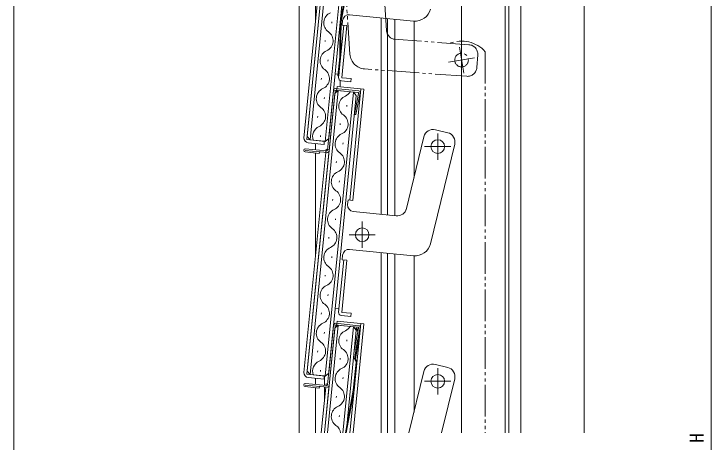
# Model space of a CAD drawing. Units: millimetres on the paper. Extents: x -397 to 397, y -282 to 282.
# Drawn here: x -393.9 to -173.9, y 17.9 to 152.9 of the extents above; entities that cross this region are included whole.
import ezdxf
from ezdxf.enums import TextEntityAlignment as Align

# ---------------------------------------------------------------- set-up
doc = ezdxf.new("R2010")
doc.units = ezdxf.units.MM
doc.linetypes.add('USER2', pattern=[13, 10, -1, 1, -1])
doc.linetypes.add('USER3', pattern=[15, 10, -1, 1, -1, 1, -1])
for name, color, linetype, lineweight in [('0-1_YKK_ZWAK', 7, 'Continuous', 18), ('0-4_YKK_12', 2, 'Continuous', 18), ('0-5_YKK_13', 4, 'Continuous', 18), ('0-6_YKK_D', 6, 'Continuous', 18)]:
    doc.layers.add(name, color=color, linetype=linetype, lineweight=lineweight)
doc.styles.add('ＭＳ ゴシック', font='')
doc.styles.get('ＭＳ ゴシック').set_extended_font_data('MS Gothic')

msp = doc.modelspace()

# ---------------------------------------------------------------- linework, layer by layer
at = {"layer": '0-1_YKK_ZWAK'}
msp.add_line((-393.908, -245.7), (-393.908, 279.3), dxfattribs=at)
at = {"layer": '0-4_YKK_12'}
for p, q in [((-303.908, 20.799), (-303.908, 236.3)), ((-233.908, 236.3), (-233.908, 20.8)), ((-213.908, 212.3), (-213.908, 20.8)), ((-292.655, 201.87), (-301.334, 114.299)), ((-286.784, 202.293), (-295.661, 112.732)), ((-294.567, 113.629), (-285.888, 201.199)), ((-238.908, 194.3), (-238.908, 20.8)), ((-237.708, 194.3), (-237.708, 20.8)), ((-298.708, 187.8), (-298.708, 150.93)), ((-293.574, 150.41), (-293.614, 150.012)), ((-278.008, 89.74), (-278.008, 151.681)), ((-276.008, 89.542), (-276.008, 151.483)), ((-273.708, 89.314), (-273.708, 151.255)), ((-295.679, 144.589), (-295.718, 144.191)), ((-294.758, 138.468), (-294.797, 138.07)), ((-296.862, 132.647), (-296.902, 132.249)), ((-290.908, 129.908), (-290.908, 131.925)), ((-292.655, 127.87), (-301.334, 40.299)), ((-291.561, 128.767), (-300.437, 39.205)), ((-286.784, 128.293), (-295.661, 38.732)), ((-292.655, 127.87), (-291.561, 128.767)), ((-286.784, 128.293), (-291.561, 128.767)), ((-285.888, 127.199), (-286.784, 128.293)), ((-295.941, 126.527), (-295.981, 126.129)), ((-294.567, 39.629), (-285.888, 127.199)), ((-288.84, 124.176), (-288.88, 123.778)), ((-298.046, 120.706), (-298.085, 120.308)), ((-290.945, 118.355), (-290.984, 117.957)), ((-297.125, 114.585), (-297.164, 114.187)), ((-300.437, 113.205), (-295.661, 112.732)), ((-294.567, 113.629), (-295.661, 112.732)), ((-290.024, 112.234), (-290.063, 111.836)), ((-298.708, 112.029), (-298.708, 110.08)), ((-298.708, 109.076), (-298.708, 76.929)), ((-292.128, 106.413), (-292.168, 106.015)), ((-291.207, 100.293), (-291.247, 99.895)), ((-293.312, 94.472), (-293.351, 94.074)), ((-292.391, 88.351), (-292.43, 87.953)), ((-294.495, 82.53), (-294.535, 82.132)), ((-278.008, 20.8), (-278.008, 77.681)), ((-276.008, 20.8), (-276.008, 77.483)), ((-273.708, 20.8), (-273.708, 77.255)), ((-293.574, 76.41), (-293.614, 76.012)), ((-295.679, 70.589), (-295.718, 70.191)), ((-294.758, 64.468), (-294.797, 64.07)), ((-296.862, 58.647), (-296.902, 58.249)), ((-292.655, 53.87), (-295.932, 20.799)), ((-291.561, 54.767), (-294.927, 20.799)), ((-292.655, 53.87), (-291.561, 54.767)), ((-286.784, 54.293), (-291.561, 54.767)), ((-286.784, 54.293), (-290.104, 20.799)), ((-289.099, 20.799), (-285.888, 53.199)), ((-285.888, 53.199), (-286.784, 54.293)), ((-295.941, 52.527), (-295.981, 52.129)), ((-288.84, 50.176), (-288.88, 49.778)), ((-298.046, 46.706), (-298.085, 46.308)), ((-290.945, 44.355), (-290.984, 43.957)), ((-300.437, 39.205), (-301.334, 40.299)), ((-297.125, 40.585), (-297.164, 40.187)), ((-294.567, 39.629), (-295.661, 38.732)), ((-300.437, 39.205), (-295.661, 38.732)), ((-298.708, 38.029), (-298.708, 36.08)), ((-298.708, 38.029), (-298.708, 36.08)), ((-295.908, 35.803), (-295.908, 38.757)), ((-290.024, 38.234), (-290.063, 37.836)), ((-295.908, 31.179), (-295.908, 35.301)), ((-298.708, 35.076), (-298.708, 20.799)), ((-298.708, 35.076), (-298.708, 20.799)), ((-292.128, 32.413), (-292.168, 32.015)), ((-291.207, 26.293), (-291.247, 25.895))]:
    msp.add_line(p, q, dxfattribs=at)
msp.add_lwpolyline([(-291.561, 202.767), (-300.437, 113.205), (-301.334, 114.299)], dxfattribs=at)
for centre, radius, start, end in [((-292.683, 150.12), 3.436, 113.53064, 235.14936), ((-296.611, 144.48), 3.437, 293.53937, 55.14063), ((-293.866, 138.179), 3.436, 113.53064, 235.14936), ((-297.794, 132.539), 3.437, 293.53937, 55.14063), ((-295.05, 126.237), 3.436, 113.53064, 235.14936), ((-290.693, 130.188), 3.437, 293.53937, 328.46605), ((-287.949, 123.886), 3.436, 113.53064, 235.14936), ((-298.978, 120.597), 3.437, 293.53937, 55.14063), ((-291.877, 118.246), 3.437, 293.53937, 55.14063), ((-296.233, 114.296), 3.436, 113.53064, 200.21631), ((-289.132, 111.945), 3.436, 113.53064, 235.14936), ((-293.06, 106.305), 3.437, 293.53937, 55.14063), ((-290.316, 100.003), 3.436, 113.53064, 235.14936), ((-294.244, 94.363), 3.437, 293.53937, 55.14063), ((-291.499, 88.062), 3.436, 113.53064, 235.14936), ((-295.427, 82.422), 3.437, 293.53937, 55.14063), ((-292.683, 76.12), 3.436, 113.53064, 235.14936), ((-296.611, 70.48), 3.437, 293.53937, 55.14063), ((-293.866, 64.179), 3.436, 113.53064, 235.14936), ((-297.794, 58.539), 3.437, 293.53937, 55.14063), ((-295.05, 52.237), 3.436, 113.53064, 235.14936), ((-287.949, 49.886), 3.436, 113.53064, 235.14936), ((-290.693, 56.188), 3.437, 293.53937, 328.46605), ((-298.978, 46.597), 3.437, 293.53937, 55.14063), ((-291.877, 44.246), 3.437, 293.53937, 55.14063), ((-296.233, 40.296), 3.436, 113.53064, 200.21631), ((-289.132, 37.945), 3.436, 113.53064, 235.14936), ((-293.06, 32.305), 3.437, 293.53937, 55.14063), ((-290.316, 26.003), 3.436, 113.53064, 235.14936), ((-294.244, 20.363), 3.437, 7.28961, 55.14063)]:
    msp.add_arc(centre, radius, start, end, dxfattribs=at)
at = {"layer": '0-5_YKK_13'}
for p, q in [((-252.652, 187.697), (-252.652, 20.8)), ((-295.405, 184.256), (-302.378, 113.9)), ((-294.41, 184.157), (-301.432, 113.304)), ((-290.91, 150.521), (-289.096, 160.317)), ((-288.85, 160.271), (-290.665, 150.476)), ((-267.799, 150.669), (-287.984, 152.67)), ((-290.91, 150.521), (-291.057, 139.408)), ((-290.66, 150.518), (-290.807, 139.405)), ((-290.172, 150.877), (-290.32, 149.384)), ((-267.652, 150.657), (-267.652, 101.395)), ((-289.822, 149.335), (-291.449, 132.915)), ((-288.827, 149.236), (-290.454, 132.816)), ((-288.827, 149.236), (-290.32, 149.384)), ((-291.649, 133.437), (-291.057, 139.408)), ((-291.4, 133.413), (-290.808, 139.383)), ((-291.6, 133.935), (-292.545, 134.029)), ((-291.4, 133.413), (-291.649, 133.437)), ((-287.469, 132.521), (-290.454, 132.816)), ((-292.108, 128.318), (-291.94, 130.01)), ((-283.482, 129.172), (-291.94, 130.01)), ((-293.054, 128.915), (-294.927, 110.007)), ((-294.459, 109.659), (-292.586, 128.567)), ((-293.054, 128.915), (-285.423, 128.158)), ((-285.043, 128.623), (-292.507, 129.363)), ((-287.948, 94.242), (-284.477, 129.27)), ((-283.482, 129.172), (-286.953, 94.143)), ((-285.987, 121.158), (-284.602, 128.027)), ((-257.028, 115.469), (-260.914, 116.414)), ((-295.959, 112.762), (-301.432, 113.304)), ((-296.058, 111.766), (-301.033, 112.26)), ((-295.959, 112.762), (-296.058, 111.766)), ((-264.538, 114.207), (-270.148, 91.123)), ((-295.405, 110.256), (-302.378, 39.9)), ((-301.923, 110.399), (-295.256, 109.738)), ((-294.41, 110.157), (-301.432, 39.304)), ((-294.41, 110.157), (-295.405, 110.256)), ((-254.821, 111.845), (-262.448, 80.464)), ((-297.543, 108.96), (-302.022, 109.404)), ((-301.972, 109.901), (-295.006, 109.211)), ((-297.543, 108.96), (-297.494, 109.458)), ((-273.257, 89.269), (-286.801, 90.611)), ((-267.799, 76.669), (-287.984, 78.67)), ((-289.822, 75.335), (-291.449, 58.915)), ((-288.827, 75.236), (-290.454, 58.816)), ((-290.172, 76.877), (-290.32, 75.384)), ((-288.827, 75.236), (-290.32, 75.384)), ((-267.652, 76.657), (-267.652, 27.395)), ((-291.6, 59.935), (-292.545, 60.029)), ((-287.469, 58.521), (-290.454, 58.816)), ((-285.043, 54.623), (-292.507, 55.363)), ((-292.108, 54.318), (-291.94, 56.01)), ((-283.482, 55.172), (-291.94, 56.01)), ((-287.893, 20.799), (-284.477, 55.27)), ((-283.482, 55.172), (-286.888, 20.799)), ((-293.054, 54.915), (-294.927, 36.007)), ((-294.459, 35.659), (-292.586, 54.567)), ((-293.054, 54.915), (-285.423, 54.158)), ((-285.987, 47.158), (-284.602, 54.027)), ((-285.73, 53.958), (-285.955, 53.849)), ((-285.955, 53.849), (-285.384, 52.68)), ((-285.303, 53.083), (-285.73, 53.958)), ((-284.792, 52.086), (-286.138, 44.18)), ((-284.798, 52.05), (-284.942, 52.344)), ((-286.397, 44.149), (-285.331, 50.414)), ((-286.397, 44.149), (-285.935, 43.09)), ((-286.138, 44.18), (-285.68, 43.13)), ((-286.812, 34.242), (-285.935, 43.09)), ((-286.568, 34.174), (-285.68, 43.13)), ((-257.028, 41.469), (-260.914, 42.414)), ((-264.538, 40.207), (-269.255, 20.8)), ((-295.959, 38.762), (-301.432, 39.304)), ((-296.058, 37.766), (-301.033, 38.26)), ((-295.959, 38.762), (-296.058, 37.766)), ((-254.821, 37.845), (-258.964, 20.8)), ((-297.543, 34.96), (-302.022, 35.404)), ((-301.972, 35.901), (-295.006, 35.211)), ((-301.923, 36.399), (-295.256, 35.738)), ((-297.543, 34.96), (-297.494, 35.458)), ((-295.504, 35.26), (-296.937, 20.799)), ((-294.41, 36.157), (-295.932, 20.799)), ((-295.405, 36.256), (-295.455, 35.758)), ((-294.908, 36.206), (-295.405, 36.256)), ((-286.812, 34.242), (-289.311, 20.799)), ((-286.566, 34.197), (-289.057, 20.799))]:
    msp.add_line(p, q, dxfattribs=at)
at = {"layer": '0-5_YKK_13', "linetype": 'USER3'}
for p, q in [((-276.34, 147.686), (-277.261, 161.266)), ((-287.861, 140.216), (-289.234, 160.454)), ((-250.302, 143.222), (-273.996, 144.928)), ((-253.344, 142.471), (-251.968, 134.286)), ((-245.156, 140.993), (-245.156, 20.8)), ((-256.749, 137.69), (-248.563, 139.066)), ((-247.813, 136.024), (-247.525, 140.014)), ((-251.02, 133.247), (-283.232, 135.568))]:
    msp.add_line(p, q, dxfattribs=at)
at = {"layer": '0-5_YKK_13', "linetype": 'USER2'}
for p, q in [((-260.152, 106.933), (-260.152, 115.233)), ((-264.302, 111.083), (-256.002, 111.083)), ((-284.008, 79.15), (-284.008, 87.45)), ((-288.158, 83.3), (-279.858, 83.3)), ((-260.152, 32.933), (-260.152, 41.233)), ((-264.302, 37.083), (-256.002, 37.083))]:
    msp.add_line(p, q, dxfattribs=at)
at = {"layer": '0-5_YKK_13'}
for points in [[(-287.469, 132.521), (-287.568, 131.525), (-290.553, 131.821)], [(-285.158, 127.8), (-286.477, 121.256), (-285.987, 121.158)], [(-288.594, 92.799), (-288.446, 94.291), (-286.953, 94.143)], [(-287.469, 58.521), (-287.568, 57.525), (-290.553, 57.821)], [(-285.158, 53.8), (-286.477, 47.256), (-285.987, 47.158)]]:
    msp.add_lwpolyline(points, dxfattribs=at)
at = {"layer": '0-5_YKK_13', "linetype": 'USER3'}
msp.add_circle((-252.656, 138.378), 2.15, dxfattribs=at)
at = {"layer": '0-5_YKK_13'}
for centre in [(-260.152, 111.083), (-284.008, 83.3), (-260.152, 37.083)]:
    msp.add_circle(centre, 2.15, dxfattribs=at)
for centre, radius, start, end in [((-267.306, 155.645), 5, 264.34, 346.34), ((-288.182, 150.679), 2, 84.34, 174.34), ((-290.454, 132.816), 1, 174.34, 264.34), ((-292.556, 128.865), 0.5, 84.33825, 174.34), ((-292.287, 128.537), 0.3, 84.34, 174.34), ((-285.452, 127.86), 0.3, 348.60686, 84.34), ((-285.093, 128.126), 0.5, 348.60686, 84.34), ((-261.623, 113.498), 3, 76.34, 166.34), ((-257.736, 112.554), 3, 346.34, 76.34), ((-300.885, 113.752), 1.5, 174.34, 264.34), ((-301.972, 109.901), 0.5, 84.34, 264.34), ((-295.226, 110.037), 0.3, 264.34, 354.34), ((-294.957, 109.709), 0.5, 264.34, 354.34), ((-286.604, 92.601), 2, 174.34, 264.34), ((-272.961, 92.254), 3, 264.34, 346.34), ((-267.306, 81.645), 5, 264.34, 346.34), ((-288.182, 76.679), 2, 84.34, 174.34), ((-290.454, 58.816), 1, 174.34, 264.34), ((-292.556, 54.865), 0.5, 84.33825, 174.34), ((-292.287, 54.537), 0.3, 84.34, 174.34), ((-285.452, 53.86), 0.3, 348.60686, 84.34), ((-285.093, 54.126), 0.5, 348.60686, 84.34), ((-261.623, 39.498), 3, 76.34, 166.34), ((-300.885, 39.752), 1.5, 174.34, 264.34), ((-257.736, 38.554), 3, 346.34, 76.34), ((-301.972, 35.901), 0.5, 84.34, 264.34), ((-295.226, 36.037), 0.3, 264.34, 354.34), ((-294.957, 35.709), 0.5, 264.34, 354.34)]:
    msp.add_arc(centre, radius, start, end, dxfattribs=at)
at = {"layer": '0-5_YKK_13', "linetype": 'USER3'}
for centre, radius, start, end in [((-273.347, 147.889), 3, 183.88, 265.88), ((-252.656, 134.378), 10, 41.40962, 111.85748), ((-250.517, 140.229), 3, 355.88, 85.88), ((-282.873, 140.555), 5, 183.88, 265.88), ((-250.805, 136.24), 3, 265.88, 355.88)]:
    msp.add_arc(centre, radius, start, end, dxfattribs=at)
at = {"layer": '0-6_YKK_D'}
msp.add_line((-173.908, -148.7), (-173.908, 187.3), dxfattribs=at)

# ---------------------------------------------------------------- texts
at = {"layer": '0-6_YKK_D', "color": 7, "style": 'ＭＳ ゴシック'}
msp.add_text('H', height=4.399, rotation=90, dxfattribs=at).set_placement((-174.908, 17.7), align=Align.BOTTOM_LEFT)

doc.saveas('drawing.dxf')
